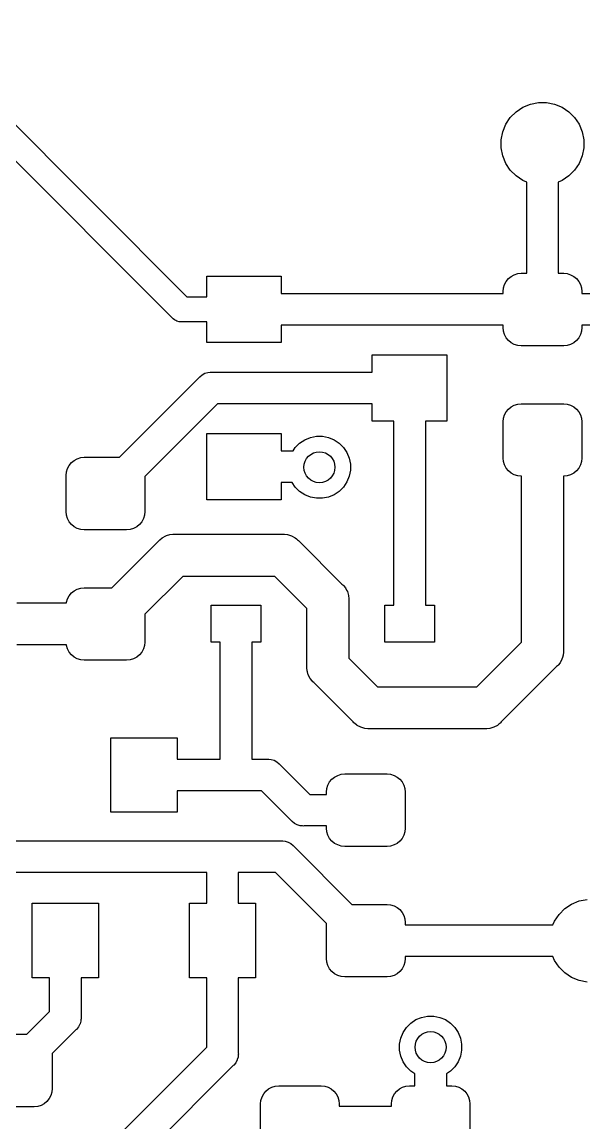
# Model space of a CAD drawing. Extents: x -66 to 211, y -177 to 13.
# Drawn here: x 120.42 to 127.21, y -105.19 to -91.89 of the extents above; entities that cross this region are included whole.
import ezdxf

# ---------------------------------------------------------------- set-up
doc = ezdxf.new("R2010")
doc.units = 0
doc.layers.add('BLACK', color=7, linetype='CONTINUOUS')

msp = doc.modelspace()

# ---------------------------------------------------------------- linework, layer by layer
at = {"layer": 'BLACK', "linetype": 'CONTINUOUS'}
for p, q in [((119.095, -91.8938), (122.413, -95.2119)), ((122.237, -95.4667), (118.918, -92.1487)), ((126.392, -92.9769), (126.474, -92.9222)), ((126.474, -92.9222), (126.565, -92.8845)), ((126.565, -92.8845), (126.661, -92.8653)), ((126.661, -92.8653), (126.76, -92.8653)), ((126.76, -92.8653), (126.856, -92.8845)), ((126.856, -92.8845), (126.947, -92.9222)), ((126.947, -92.9222), (127.029, -92.9769)), ((126.267, -93.1285), (126.322, -93.0466)), ((126.322, -93.0466), (126.392, -92.9769)), ((127.029, -92.9769), (127.099, -93.0466)), ((127.099, -93.0466), (127.154, -93.1285)), ((126.21, -93.3161), (126.23, -93.2195)), ((126.23, -93.2195), (126.267, -93.1285)), ((127.154, -93.1285), (127.191, -93.2195)), ((127.191, -93.2195), (127.21, -93.3161)), ((126.21, -93.4146), (126.21, -93.3161)), ((127.21, -93.3161), (127.21, -93.4146)), ((126.23, -93.5112), (126.21, -93.4146)), ((127.21, -93.4146), (127.191, -93.5112)), ((126.267, -93.6022), (126.23, -93.5112)), ((126.322, -93.6841), (126.267, -93.6022)), ((127.154, -93.6022), (127.099, -93.6841)), ((127.191, -93.5112), (127.154, -93.6022)), ((126.392, -93.7537), (126.322, -93.6841)), ((126.474, -93.8084), (126.392, -93.7537)), ((127.029, -93.7537), (126.947, -93.8084)), ((127.099, -93.6841), (127.029, -93.7537)), ((126.52, -93.8276), (126.474, -93.8084)), ((126.52, -94.9293), (126.52, -93.8276)), ((126.947, -93.8084), (126.901, -93.8276)), ((126.901, -93.8276), (126.901, -94.9293)), ((126.333, -94.9662), (126.37, -94.946)), ((126.37, -94.946), (126.412, -94.9335)), ((126.412, -94.9335), (126.454, -94.9293)), ((126.454, -94.9293), (126.52, -94.9293)), ((126.901, -94.9293), (126.967, -94.9293)), ((126.967, -94.9293), (127.009, -94.9335)), ((127.009, -94.9335), (127.05, -94.946)), ((127.05, -94.946), (127.088, -94.9662)), ((122.654, -95.2119), (122.654, -94.9643)), ((122.654, -94.9643), (123.554, -94.9643)), ((123.554, -94.9643), (123.554, -95.1738)), ((126.24, -95.1054), (126.252, -95.0644)), ((126.252, -95.0644), (126.272, -95.0266)), ((126.272, -95.0266), (126.3, -94.9934)), ((126.3, -94.9934), (126.333, -94.9662)), ((127.088, -94.9662), (127.121, -94.9934)), ((127.121, -94.9934), (127.149, -95.0266)), ((127.149, -95.0266), (127.169, -95.0644)), ((127.169, -95.0644), (127.181, -95.1054)), ((122.413, -95.2119), (122.654, -95.2119)), ((123.554, -95.1738), (126.235, -95.1738)), ((126.235, -95.1481), (126.24, -95.1054)), ((126.235, -95.1738), (126.235, -95.1481)), ((127.181, -95.1054), (127.185, -95.1481)), ((127.185, -95.1481), (127.185, -95.1737)), ((127.185, -95.1737), (127.848, -95.1737)), ((122.241, -95.4725), (122.237, -95.4667)), ((122.247, -95.4773), (122.241, -95.4725)), ((122.265, -95.4916), (122.247, -95.4773)), ((122.247, -95.4773), (122.247, -95.4773)), ((122.279, -95.4992), (122.265, -95.4916)), ((122.291, -95.5057), (122.279, -95.4992)), ((122.32, -95.5145), (122.291, -95.5057)), ((122.342, -95.5167), (122.32, -95.5145)), ((122.35, -95.5174), (122.342, -95.5167)), ((122.342, -95.5167), (122.342, -95.5167)), ((122.357, -95.5167), (122.35, -95.5174)), ((122.654, -95.5167), (122.357, -95.5167)), ((122.654, -95.7643), (122.654, -95.5167)), ((126.235, -95.5548), (123.554, -95.5548)), ((123.554, -95.5548), (123.554, -95.7643)), ((126.235, -95.5856), (126.235, -95.5548)), ((126.24, -95.6283), (126.235, -95.5856)), ((127.185, -95.5856), (127.181, -95.6283)), ((127.848, -95.5547), (127.185, -95.5547)), ((127.185, -95.5547), (127.185, -95.5856)), ((126.252, -95.6693), (126.24, -95.6283)), ((126.272, -95.7071), (126.252, -95.6693)), ((126.3, -95.7403), (126.272, -95.7071)), ((126.333, -95.7675), (126.3, -95.7403)), ((127.121, -95.7403), (127.088, -95.7675)), ((127.149, -95.7071), (127.121, -95.7403)), ((127.169, -95.6693), (127.149, -95.7071)), ((127.181, -95.6283), (127.169, -95.6693)), ((123.554, -95.7643), (122.654, -95.7643)), ((126.37, -95.7877), (126.333, -95.7675)), ((126.412, -95.8001), (126.37, -95.7877)), ((126.454, -95.8043), (126.412, -95.8001)), ((126.967, -95.8043), (126.454, -95.8043)), ((127.009, -95.8001), (126.967, -95.8043)), ((127.05, -95.7877), (127.009, -95.8001)), ((127.088, -95.7675), (127.05, -95.7877)), ((124.654, -96.1238), (124.654, -95.9143)), ((124.654, -95.9143), (125.554, -95.9143)), ((125.554, -95.9143), (125.554, -96.7143)), ((122.599, -96.1551), (122.632, -96.1374)), ((122.632, -96.1374), (122.668, -96.1265)), ((122.668, -96.1265), (122.696, -96.1238)), ((122.696, -96.1238), (122.705, -96.1228)), ((122.696, -96.1238), (122.696, -96.1238)), ((122.705, -96.1228), (122.714, -96.1238)), ((122.714, -96.1238), (124.654, -96.1238)), ((121.598, -97.1518), (122.564, -96.1862)), ((122.564, -96.1862), (122.57, -96.1789)), ((122.57, -96.1789), (122.599, -96.1551)), ((122.784, -96.5048), (121.905, -97.3837)), ((124.654, -96.5048), (122.784, -96.5048)), ((124.654, -96.7143), (124.654, -96.5048)), ((126.3, -96.5684), (126.333, -96.5412)), ((126.333, -96.5412), (126.37, -96.521)), ((126.37, -96.521), (126.412, -96.5085)), ((126.412, -96.5085), (126.454, -96.5043)), ((126.454, -96.5043), (126.967, -96.5043)), ((126.967, -96.5043), (127.009, -96.5085)), ((127.009, -96.5085), (127.05, -96.521)), ((127.05, -96.521), (127.088, -96.5412)), ((127.088, -96.5412), (127.121, -96.5684)), ((126.235, -96.7231), (126.24, -96.6804)), ((126.24, -96.6804), (126.252, -96.6394)), ((126.252, -96.6394), (126.272, -96.6016)), ((126.272, -96.6016), (126.3, -96.5684)), ((127.121, -96.5684), (127.149, -96.6016)), ((127.149, -96.6016), (127.169, -96.6394)), ((127.169, -96.6394), (127.181, -96.6804)), ((127.181, -96.6804), (127.185, -96.7231)), ((124.916, -96.7143), (124.654, -96.7143)), ((124.916, -98.9366), (124.916, -96.7143)), ((125.554, -96.7143), (125.297, -96.7143)), ((125.297, -96.7143), (125.297, -98.9366)), ((126.235, -97.1606), (126.235, -96.7231)), ((127.185, -96.7231), (127.185, -97.1606)), ((122.654, -97.6643), (122.654, -96.8643)), ((122.654, -96.8643), (123.554, -96.8643)), ((123.554, -96.8643), (123.554, -97.0738)), ((123.776, -96.9806), (123.838, -96.9395)), ((123.838, -96.9395), (123.906, -96.9113)), ((123.906, -96.9113), (123.979, -96.8968)), ((123.979, -96.8968), (124.052, -96.8968)), ((124.052, -96.8968), (124.125, -96.9113)), ((124.125, -96.9113), (124.193, -96.9395)), ((124.193, -96.9395), (124.255, -96.9806)), ((123.554, -97.0738), (123.697, -97.0738)), ((123.697, -97.0738), (123.724, -97.0328)), ((123.724, -97.0328), (123.776, -96.9806)), ((124.255, -96.9806), (124.307, -97.0328)), ((124.307, -97.0328), (124.348, -97.0942)), ((120.992, -97.2491), (121.019, -97.2159)), ((121.019, -97.2159), (121.052, -97.1887)), ((121.052, -97.1887), (121.09, -97.1685)), ((121.09, -97.1685), (121.131, -97.156)), ((121.131, -97.156), (121.174, -97.1518)), ((121.174, -97.1518), (121.598, -97.1518)), ((124.348, -97.0942), (124.376, -97.1625)), ((124.376, -97.1625), (124.39, -97.2349)), ((126.24, -97.2033), (126.235, -97.1606)), ((126.252, -97.2443), (126.24, -97.2033)), ((127.181, -97.2033), (127.169, -97.2443)), ((127.185, -97.1606), (127.181, -97.2033)), ((120.955, -97.3706), (120.959, -97.3279)), ((120.959, -97.3279), (120.971, -97.2869)), ((120.971, -97.2869), (120.992, -97.2491)), ((124.39, -97.3088), (124.376, -97.3812)), ((124.39, -97.2349), (124.39, -97.3088)), ((126.272, -97.2821), (126.252, -97.2443)), ((126.3, -97.3153), (126.272, -97.2821)), ((126.333, -97.3425), (126.3, -97.3153)), ((126.37, -97.3627), (126.333, -97.3425)), ((127.088, -97.3425), (127.05, -97.3627)), ((127.121, -97.3153), (127.088, -97.3425)), ((127.149, -97.2821), (127.121, -97.3153)), ((127.169, -97.2443), (127.149, -97.2821)), ((120.955, -97.8081), (120.955, -97.3706)), ((121.905, -97.3837), (121.905, -97.8081)), ((123.687, -97.4548), (123.554, -97.4548)), ((123.554, -97.4548), (123.554, -97.6643)), ((123.724, -97.5109), (123.687, -97.4548)), ((124.348, -97.4495), (124.307, -97.5109)), ((124.376, -97.3812), (124.348, -97.4495)), ((126.412, -97.3751), (126.37, -97.3627)), ((126.454, -97.3793), (126.412, -97.3751)), ((126.456, -97.3793), (126.454, -97.3793)), ((126.456, -99.3866), (126.456, -97.3793)), ((126.967, -97.3793), (126.964, -97.3793)), ((126.964, -97.3793), (126.964, -99.4793)), ((127.009, -97.3751), (126.967, -97.3793)), ((127.05, -97.3627), (127.009, -97.3751)), ((123.776, -97.5631), (123.724, -97.5109)), ((123.838, -97.6042), (123.776, -97.5631)), ((123.906, -97.6324), (123.838, -97.6042)), ((124.193, -97.6042), (124.125, -97.6324)), ((124.255, -97.5631), (124.193, -97.6042)), ((124.307, -97.5109), (124.255, -97.5631)), ((123.554, -97.6643), (122.654, -97.6643)), ((123.979, -97.6468), (123.906, -97.6324)), ((124.052, -97.6468), (123.979, -97.6468)), ((124.125, -97.6324), (124.052, -97.6468)), ((120.959, -97.8508), (120.955, -97.8081)), ((120.971, -97.8918), (120.959, -97.8508)), ((121.901, -97.8508), (121.888, -97.8918)), ((121.905, -97.8081), (121.901, -97.8508)), ((120.992, -97.9296), (120.971, -97.8918)), ((121.019, -97.9628), (120.992, -97.9296)), ((121.052, -97.99), (121.019, -97.9628)), ((121.09, -98.0102), (121.052, -97.99)), ((121.131, -98.0226), (121.09, -98.0102)), ((121.77, -98.0102), (121.729, -98.0226)), ((121.808, -97.99), (121.77, -98.0102)), ((121.841, -97.9628), (121.808, -97.99)), ((121.868, -97.9296), (121.841, -97.9628)), ((121.888, -97.8918), (121.868, -97.9296)), ((121.174, -98.0268), (121.131, -98.0226)), ((121.686, -98.0268), (121.174, -98.0268)), ((121.729, -98.0226), (121.686, -98.0268)), ((122.078, -98.1556), (122.087, -98.1477)), ((122.087, -98.1477), (122.116, -98.1239)), ((122.087, -98.1477), (122.087, -98.1477)), ((122.116, -98.1239), (122.16, -98.1003)), ((122.16, -98.1003), (122.169, -98.0977)), ((122.169, -98.0977), (122.208, -98.0858)), ((122.208, -98.0858), (122.246, -98.0821)), ((122.246, -98.0821), (122.258, -98.0809)), ((122.246, -98.0821), (122.246, -98.0821)), ((122.258, -98.0809), (122.27, -98.0821)), ((122.27, -98.0821), (123.569, -98.0821)), ((123.569, -98.0821), (123.581, -98.0809)), ((123.581, -98.0809), (123.594, -98.0821)), ((123.594, -98.0821), (123.594, -98.0821)), ((123.594, -98.0821), (123.631, -98.0858)), ((123.631, -98.0858), (123.679, -98.1003)), ((123.679, -98.1003), (123.723, -98.1239)), ((123.723, -98.1239), (123.739, -98.1374)), ((123.739, -98.1374), (123.752, -98.1477)), ((123.752, -98.1477), (123.752, -98.1477)), ((123.752, -98.1477), (123.762, -98.1556)), ((121.508, -98.7268), (122.07, -98.1653)), ((122.07, -98.1653), (122.078, -98.1556)), ((123.762, -98.1556), (123.77, -98.1653)), ((123.77, -98.1653), (124.288, -98.6836)), ((122.363, -98.5901), (121.905, -99.0485)), ((123.476, -98.5901), (122.363, -98.5901)), ((123.863, -98.9772), (123.476, -98.5901)), ((120.992, -98.8241), (121.019, -98.7909)), ((121.019, -98.7909), (121.052, -98.7637)), ((121.052, -98.7637), (121.09, -98.7435)), ((121.09, -98.7435), (121.131, -98.731)), ((121.131, -98.731), (121.174, -98.7268)), ((121.174, -98.7268), (121.508, -98.7268)), ((124.288, -98.6836), (124.298, -98.6916)), ((124.298, -98.6916), (124.306, -98.7012)), ((124.306, -98.7012), (124.306, -98.7013)), ((124.306, -98.7013), (124.329, -98.7302)), ((124.329, -98.7302), (124.344, -98.7586)), ((124.344, -98.7586), (124.353, -98.7744)), ((124.353, -98.7744), (124.367, -98.8222)), ((120.36, -98.9103), (120.958, -98.9103)), ((120.958, -98.9103), (120.959, -98.9029)), ((120.959, -98.9029), (120.971, -98.8619)), ((120.971, -98.8619), (120.992, -98.8241)), ((122.706, -99.3866), (122.706, -98.9366)), ((122.706, -98.9366), (123.306, -98.9366)), ((123.306, -98.9366), (123.306, -99.3866)), ((124.367, -98.8222), (124.371, -98.8596)), ((124.371, -98.8596), (124.371, -98.8596)), ((124.371, -98.8596), (124.372, -98.872)), ((124.372, -98.872), (124.371, -98.8845)), ((124.371, -98.8845), (124.371, -99.5771)), ((124.806, -99.3866), (124.806, -98.9366)), ((124.806, -98.9366), (124.916, -98.9366)), ((125.297, -98.9366), (125.406, -98.9366)), ((125.406, -98.9366), (125.406, -99.3866)), ((121.905, -99.0485), (121.905, -99.3831)), ((123.863, -99.6698), (123.863, -98.9772)), ((120.958, -99.4183), (120.359, -99.4183)), ((120.959, -99.4258), (120.958, -99.4183)), ((120.971, -99.4668), (120.959, -99.4258)), ((120.992, -99.5046), (120.971, -99.4668)), ((121.888, -99.4668), (121.868, -99.5046)), ((121.901, -99.4258), (121.888, -99.4668)), ((121.905, -99.3831), (121.901, -99.4258)), ((122.816, -99.3866), (122.706, -99.3866)), ((122.816, -100.798), (122.816, -99.3866)), ((123.306, -99.3866), (123.197, -99.3866)), ((123.197, -99.3866), (123.197, -100.798)), ((125.406, -99.3866), (124.806, -99.3866)), ((125.919, -99.9236), (126.456, -99.3866)), ((121.019, -99.5378), (120.992, -99.5046)), ((121.052, -99.565), (121.019, -99.5378)), ((121.09, -99.5852), (121.052, -99.565)), ((121.131, -99.5976), (121.09, -99.5852)), ((121.174, -99.6018), (121.131, -99.5976)), ((121.686, -99.6018), (121.174, -99.6018)), ((121.729, -99.5976), (121.686, -99.6018)), ((121.77, -99.5852), (121.729, -99.5976)), ((121.808, -99.565), (121.77, -99.5852)), ((121.841, -99.5378), (121.808, -99.565)), ((121.868, -99.5046), (121.841, -99.5378)), ((124.371, -99.5771), (124.718, -99.9236)), ((126.946, -99.5895), (126.923, -99.6336)), ((126.952, -99.5715), (126.946, -99.5895)), ((126.961, -99.5416), (126.952, -99.5715)), ((126.964, -99.5043), (126.961, -99.5416)), ((126.964, -99.4793), (126.966, -99.4918)), ((126.966, -99.4918), (126.964, -99.5043)), ((126.964, -99.5043), (126.964, -99.5043)), ((123.862, -99.6823), (123.863, -99.6698)), ((123.863, -99.6948), (123.862, -99.6823)), ((123.867, -99.7321), (123.863, -99.6948)), ((123.863, -99.6948), (123.863, -99.6948)), ((123.87, -99.7421), (123.867, -99.7321)), ((123.881, -99.78), (123.87, -99.7421)), ((126.881, -99.6802), (126.213, -100.348)), ((126.891, -99.6723), (126.881, -99.6802)), ((126.899, -99.6626), (126.891, -99.6723)), ((126.923, -99.6336), (126.899, -99.6626)), ((126.899, -99.6626), (126.899, -99.6626)), ((123.905, -99.8241), (123.881, -99.78)), ((123.929, -99.8531), (123.905, -99.8241)), ((123.937, -99.8628), (123.929, -99.8531)), ((123.929, -99.8531), (123.929, -99.8531)), ((123.946, -99.8707), (123.937, -99.8628)), ((124.424, -100.348), (123.946, -99.8707)), ((124.718, -99.9236), (125.919, -99.9236)), ((124.432, -100.358), (124.424, -100.348)), ((124.442, -100.366), (124.432, -100.358)), ((124.467, -100.387), (124.442, -100.366)), ((124.442, -100.366), (124.442, -100.366)), ((124.471, -100.39), (124.467, -100.387)), ((124.515, -100.413), (124.471, -100.39)), ((126.166, -100.39), (126.122, -100.413)), ((126.185, -100.374), (126.166, -100.39)), ((126.195, -100.366), (126.185, -100.374)), ((126.205, -100.358), (126.195, -100.366)), ((126.195, -100.366), (126.195, -100.366)), ((126.213, -100.348), (126.205, -100.358)), ((121.495, -101.439), (121.495, -100.539)), ((121.495, -100.539), (122.295, -100.539)), ((122.295, -100.539), (122.295, -100.798)), ((124.563, -100.428), (124.515, -100.413)), ((124.6, -100.432), (124.563, -100.428)), ((124.612, -100.433), (124.6, -100.432)), ((124.6, -100.432), (124.6, -100.432)), ((124.625, -100.432), (124.612, -100.433)), ((126.012, -100.432), (124.625, -100.432)), ((126.025, -100.433), (126.012, -100.432)), ((126.037, -100.432), (126.025, -100.433)), ((126.074, -100.428), (126.037, -100.432)), ((126.037, -100.432), (126.037, -100.432)), ((126.122, -100.413), (126.074, -100.428)), ((122.295, -100.798), (122.816, -100.798)), ((123.197, -100.798), (123.386, -100.798)), ((123.386, -100.798), (123.396, -100.797)), ((123.396, -100.797), (123.405, -100.798)), ((123.405, -100.798), (123.405, -100.798)), ((123.405, -100.798), (123.433, -100.801)), ((123.433, -100.801), (123.469, -100.812)), ((123.469, -100.812), (123.502, -100.829)), ((123.502, -100.829), (123.531, -100.853)), ((123.531, -100.853), (123.537, -100.861)), ((123.537, -100.861), (123.901, -101.224)), ((124.139, -101.074), (124.166, -101.041)), ((124.166, -101.041), (124.199, -101.014)), ((124.199, -101.014), (124.237, -100.994)), ((124.237, -100.994), (124.278, -100.981)), ((124.278, -100.981), (124.321, -100.977)), ((124.321, -100.977), (124.833, -100.977)), ((124.833, -100.977), (124.876, -100.981)), ((124.876, -100.981), (124.917, -100.994)), ((124.917, -100.994), (124.955, -101.014)), ((124.955, -101.014), (124.988, -101.041)), ((124.988, -101.041), (125.015, -101.074)), ((122.998, -101.179), (122.295, -101.179)), ((122.295, -101.179), (122.295, -101.439)), ((123.007, -101.18), (122.998, -101.179)), ((123.016, -101.179), (123.007, -101.18)), ((123.317, -101.179), (123.016, -101.179)), ((123.68, -101.543), (123.317, -101.179)), ((124.102, -101.196), (124.106, -101.153)), ((124.102, -101.224), (124.102, -101.196)), ((124.106, -101.153), (124.118, -101.112)), ((124.118, -101.112), (124.139, -101.074)), ((125.015, -101.074), (125.035, -101.112)), ((125.035, -101.112), (125.048, -101.153)), ((125.048, -101.153), (125.052, -101.196)), ((125.052, -101.196), (125.052, -101.633)), ((123.901, -101.224), (124.102, -101.224)), ((122.295, -101.439), (121.495, -101.439)), ((123.686, -101.55), (123.68, -101.543)), ((123.715, -101.574), (123.686, -101.55)), ((123.748, -101.591), (123.715, -101.574)), ((123.784, -101.602), (123.748, -101.591)), ((123.788, -101.603), (123.784, -101.602)), ((123.812, -101.605), (123.788, -101.603)), ((123.822, -101.606), (123.812, -101.605)), ((123.812, -101.605), (123.812, -101.605)), ((123.831, -101.605), (123.822, -101.606)), ((124.102, -101.605), (123.831, -101.605)), ((124.102, -101.633), (124.102, -101.605)), ((124.106, -101.676), (124.102, -101.633)), ((124.118, -101.717), (124.106, -101.676)), ((124.139, -101.755), (124.118, -101.717)), ((125.035, -101.717), (125.015, -101.755)), ((125.048, -101.676), (125.035, -101.717)), ((125.052, -101.633), (125.048, -101.676)), ((119.841, -101.785), (122.835, -101.785)), ((122.835, -101.785), (122.845, -101.784)), ((122.845, -101.784), (122.854, -101.785)), ((122.854, -101.785), (123.554, -101.785)), ((123.554, -101.785), (123.563, -101.784)), ((123.563, -101.784), (123.573, -101.785)), ((123.573, -101.785), (123.573, -101.785)), ((123.573, -101.785), (123.601, -101.788)), ((123.601, -101.788), (123.637, -101.799)), ((123.637, -101.799), (123.67, -101.817)), ((123.67, -101.817), (123.699, -101.841)), ((123.699, -101.841), (123.705, -101.848)), ((123.705, -101.848), (124.409, -102.552)), ((124.166, -101.788), (124.139, -101.755)), ((124.199, -101.815), (124.166, -101.788)), ((124.237, -101.835), (124.199, -101.815)), ((124.278, -101.848), (124.237, -101.835)), ((124.321, -101.852), (124.278, -101.848)), ((124.833, -101.852), (124.321, -101.852)), ((124.876, -101.848), (124.833, -101.852)), ((124.917, -101.835), (124.876, -101.848)), ((124.955, -101.815), (124.917, -101.835)), ((124.988, -101.788), (124.955, -101.815)), ((125.015, -101.755), (124.988, -101.788)), ((122.654, -102.166), (119.911, -102.166)), ((122.654, -102.539), (122.654, -102.166)), ((123.484, -102.166), (123.035, -102.166)), ((123.035, -102.166), (123.035, -102.539)), ((124.102, -102.784), (123.484, -102.166)), ((127.063, -102.549), (127.154, -102.511)), ((127.154, -102.511), (127.25, -102.492)), ((120.545, -103.439), (120.545, -102.539)), ((120.545, -102.539), (121.345, -102.539)), ((121.345, -102.539), (121.345, -103.439)), ((122.445, -103.439), (122.445, -102.539)), ((122.445, -102.539), (122.654, -102.539)), ((123.035, -102.539), (123.245, -102.539)), ((123.245, -102.539), (123.245, -103.439)), ((124.409, -102.552), (124.833, -102.552)), ((124.833, -102.552), (124.876, -102.556)), ((124.876, -102.556), (124.917, -102.569)), ((124.917, -102.569), (124.955, -102.589)), ((124.955, -102.589), (124.988, -102.616)), ((124.988, -102.616), (125.015, -102.649)), ((125.015, -102.649), (125.035, -102.687)), ((126.911, -102.673), (126.981, -102.604)), ((126.981, -102.604), (127.063, -102.549)), ((124.102, -103.208), (124.102, -102.784)), ((125.035, -102.687), (125.048, -102.728)), ((125.048, -102.728), (125.052, -102.771)), ((125.052, -102.771), (125.052, -102.799)), ((125.052, -102.799), (126.838, -102.799)), ((126.838, -102.799), (126.857, -102.755)), ((126.857, -102.755), (126.911, -102.673)), ((126.836, -103.18), (125.052, -103.18)), ((125.052, -103.18), (125.052, -103.208)), ((126.857, -103.229), (126.836, -103.18)), ((124.106, -103.251), (124.102, -103.208)), ((124.118, -103.292), (124.106, -103.251)), ((124.139, -103.33), (124.118, -103.292)), ((124.166, -103.363), (124.139, -103.33)), ((125.015, -103.33), (124.988, -103.363)), ((125.035, -103.292), (125.015, -103.33)), ((125.048, -103.251), (125.035, -103.292)), ((125.052, -103.208), (125.048, -103.251)), ((126.911, -103.311), (126.857, -103.229)), ((126.981, -103.38), (126.911, -103.311)), ((120.754, -103.439), (120.545, -103.439)), ((120.754, -103.848), (120.754, -103.439)), ((121.345, -103.439), (121.135, -103.439)), ((121.135, -103.439), (121.135, -103.917)), ((122.654, -103.439), (122.445, -103.439)), ((122.654, -104.279), (122.654, -103.439)), ((123.245, -103.439), (123.035, -103.439)), ((123.035, -103.439), (123.035, -104.349)), ((124.199, -103.39), (124.166, -103.363)), ((124.237, -103.41), (124.199, -103.39)), ((124.278, -103.423), (124.237, -103.41)), ((124.321, -103.427), (124.278, -103.423)), ((124.833, -103.427), (124.321, -103.427)), ((124.876, -103.423), (124.833, -103.427)), ((124.917, -103.41), (124.876, -103.423)), ((124.955, -103.39), (124.917, -103.41)), ((124.988, -103.363), (124.955, -103.39)), ((127.063, -103.435), (126.981, -103.38)), ((127.154, -103.473), (127.063, -103.435)), ((127.25, -103.492), (127.154, -103.473)), ((120.48, -104.121), (120.754, -103.848)), ((121.123, -103.994), (121.121, -104)), ((121.132, -103.964), (121.123, -103.994)), ((121.134, -103.946), (121.132, -103.964)), ((121.135, -103.936), (121.134, -103.946)), ((121.135, -103.917), (121.136, -103.926)), ((121.136, -103.926), (121.135, -103.936)), ((121.135, -103.936), (121.135, -103.936)), ((125.068, -104.038), (125.12, -103.986)), ((125.12, -103.986), (125.182, -103.945)), ((125.182, -103.945), (125.25, -103.917)), ((125.25, -103.917), (125.322, -103.902)), ((125.322, -103.902), (125.396, -103.902)), ((125.396, -103.902), (125.469, -103.917)), ((125.469, -103.917), (125.537, -103.945)), ((125.537, -103.945), (125.598, -103.986)), ((125.598, -103.986), (125.65, -104.038)), ((120.056, -104.121), (120.48, -104.121)), ((121.073, -104.068), (120.787, -104.353)), ((121.08, -104.062), (121.073, -104.068)), ((121.104, -104.033), (121.08, -104.062)), ((121.121, -104), (121.104, -104.033)), ((124.999, -104.168), (125.027, -104.1)), ((125.027, -104.1), (125.068, -104.038)), ((125.65, -104.038), (125.691, -104.1)), ((125.691, -104.1), (125.72, -104.168)), ((124.984, -104.24), (124.999, -104.168)), ((124.984, -104.314), (124.984, -104.24)), ((125.72, -104.168), (125.734, -104.24)), ((125.734, -104.24), (125.734, -104.314)), ((120.787, -104.353), (120.787, -104.778)), ((121.464, -105.469), (122.654, -104.279)), ((123.032, -104.396), (123.023, -104.427)), ((123.034, -104.384), (123.032, -104.396)), ((123.035, -104.368), (123.034, -104.384)), ((123.035, -104.349), (123.036, -104.358)), ((123.036, -104.358), (123.035, -104.368)), ((123.035, -104.368), (123.035, -104.368)), ((124.999, -104.387), (124.984, -104.314)), ((125.027, -104.455), (124.999, -104.387)), ((125.72, -104.387), (125.691, -104.455)), ((125.734, -104.314), (125.72, -104.387)), ((122.973, -104.5), (121.783, -105.69)), ((122.98, -104.494), (122.973, -104.5)), ((123.004, -104.465), (122.98, -104.494)), ((123.021, -104.432), (123.004, -104.465)), ((123.023, -104.427), (123.021, -104.432)), ((125.068, -104.516), (125.027, -104.455)), ((125.12, -104.568), (125.068, -104.516)), ((125.65, -104.516), (125.598, -104.568)), ((125.691, -104.455), (125.65, -104.516)), ((125.169, -104.601), (125.12, -104.568)), ((125.169, -104.744), (125.169, -104.601)), ((125.598, -104.568), (125.55, -104.6)), ((125.55, -104.6), (125.55, -104.744)), ((120.787, -104.778), (120.783, -104.82)), ((123.369, -104.808), (123.402, -104.781)), ((123.402, -104.781), (123.44, -104.76)), ((123.44, -104.76), (123.481, -104.748)), ((123.481, -104.748), (123.524, -104.744)), ((123.524, -104.744), (124.036, -104.744)), ((124.036, -104.744), (124.079, -104.748)), ((124.079, -104.748), (124.12, -104.76)), ((124.12, -104.76), (124.158, -104.781)), ((124.158, -104.781), (124.191, -104.808)), ((124.949, -104.808), (124.982, -104.781)), ((124.982, -104.781), (125.02, -104.76)), ((125.02, -104.76), (125.061, -104.748)), ((125.061, -104.748), (125.104, -104.744)), ((125.104, -104.744), (125.169, -104.744)), ((125.55, -104.744), (125.616, -104.744)), ((125.616, -104.744), (125.659, -104.748)), ((125.659, -104.748), (125.7, -104.76)), ((125.7, -104.76), (125.738, -104.781)), ((125.738, -104.781), (125.771, -104.808)), ((120.75, -104.899), (120.723, -104.932)), ((120.771, -104.861), (120.75, -104.899)), ((120.783, -104.82), (120.771, -104.861)), ((123.305, -104.962), (123.309, -104.92)), ((123.309, -104.92), (123.322, -104.879)), ((123.322, -104.879), (123.342, -104.841)), ((123.342, -104.841), (123.369, -104.808)), ((124.191, -104.808), (124.218, -104.841)), ((124.218, -104.841), (124.238, -104.879)), ((124.238, -104.879), (124.251, -104.92)), ((124.251, -104.92), (124.255, -104.962)), ((124.885, -104.962), (124.889, -104.92)), ((124.889, -104.92), (124.902, -104.879)), ((124.902, -104.879), (124.922, -104.841)), ((124.922, -104.841), (124.949, -104.808)), ((125.771, -104.808), (125.798, -104.841)), ((125.798, -104.841), (125.818, -104.879)), ((125.818, -104.879), (125.831, -104.92)), ((125.831, -104.92), (125.835, -104.962)), ((120.568, -104.996), (120.056, -104.996)), ((120.611, -104.992), (120.568, -104.996)), ((120.652, -104.98), (120.611, -104.992)), ((120.69, -104.96), (120.652, -104.98)), ((120.723, -104.932), (120.69, -104.96)), ((123.305, -105.4), (123.305, -104.962)), ((124.255, -104.962), (124.255, -104.991)), ((124.255, -104.991), (124.885, -104.991)), ((124.885, -104.991), (124.885, -104.962)), ((125.835, -104.962), (125.835, -105.4))]:
    msp.add_line(p, q, dxfattribs=at)
at = {"layer": 'BLACK'}
for centre in [(124.015, -97.2718), (125.359, -104.277)]:
    msp.add_circle(centre, 0.1875, dxfattribs=at)

doc.saveas('drawing.dxf')
